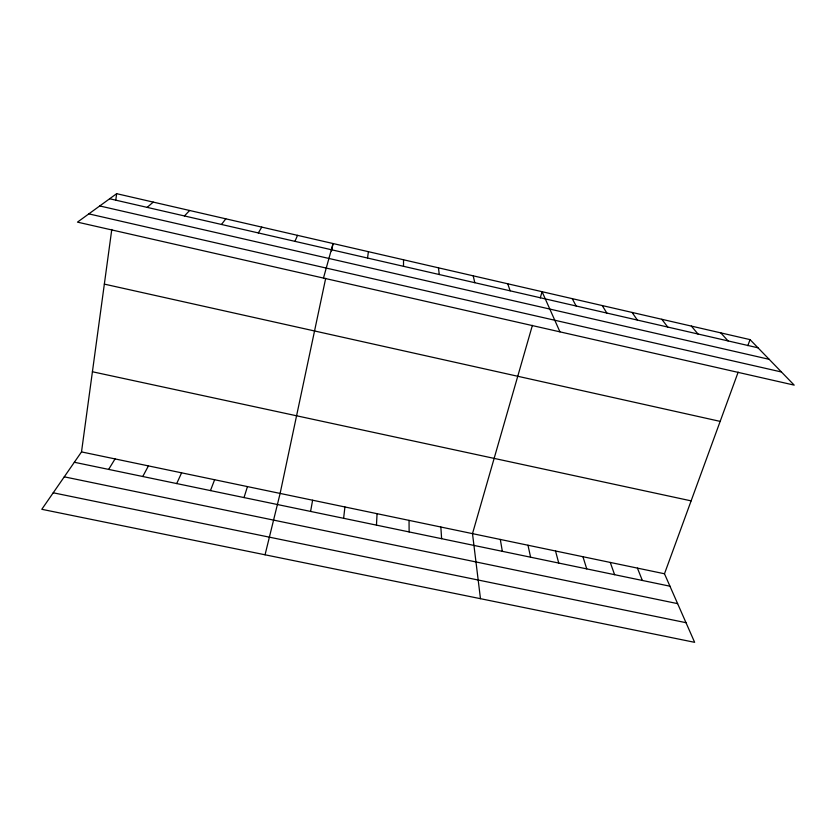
<?xml version="1.0" encoding="UTF-8"?>
<svg xmlns="http://www.w3.org/2000/svg" width="836" height="836" viewBox="0 0 836 836"><rect width="100%" height="100%" fill="white"/><g stroke="black" fill="none" stroke-linecap="round" stroke-linejoin="round"><path stroke-width="1.25" d="M403.506 266.308L403.537 259.777M376.461 525.133L377.067 513.691M343.617 518.299L344.923 506.971M738.157 372.145L664.484 573.768L694.643 642.33L41.8 509.302L81.51 451.91L111.784 229.461M115.776 200.076L116.653 193.67L750.049 339.615L794.2 385.124L77.466 222.136L116.653 193.67M367.537 258.042L368.404 251.678M310.595 511.433L312.612 500.221M325.695 278.336L280.123 493.428L265.054 554.801M331.495 250.967L333.073 243.537L323.469 278.075M532.396 325.35L472.497 533.64L480.47 598.691M540.275 297.94L542.073 291.691L559.953 331.85M244.018 497.577L247.456 486.604M747.833 345.655L750.049 339.615M210.453 490.586L214.622 479.739M294.951 241.353L297.522 235.344M176.699 483.574L181.611 472.831M142.768 476.51L148.421 465.903M258.334 232.941L261.772 227.11M108.649 469.404L115.054 458.922M221.498 224.466L225.814 218.823M184.442 215.949L189.636 210.484M147.157 207.38L153.249 202.103M64.267 476.833L677.62 603.634M53.222 492.791L686.001 622.684M74.341 462.266L669.949 586.203M81.51 451.91L664.484 573.768M92.42 371.759L691.121 500.868M104.343 284.115L720.162 421.386M99.745 205.949L769.162 359.323M88.835 213.88L781.451 371.989M109.652 198.759L757.98 347.797M720.778 332.874L728.062 340.921M691.362 326.092L697.987 334.003M661.798 319.279L667.755 327.054M632.1 312.434L637.366 320.073M602.233 305.558L606.832 313.051M572.232 298.64L576.14 305.997M637.429 568.114L642.341 580.456M610.259 562.44L614.606 574.687M507.734 283.78L510.148 290.823M582.953 556.724L586.736 568.888M555.532 550.997L558.73 563.056M473.207 275.828L474.806 282.704M527.986 545.239L530.599 557.204M500.304 539.45L502.342 551.321M438.472 267.823L439.266 274.532M440.854 527.025L441.617 538.687M409.044 520.379L409.128 531.936"/></g></svg>
